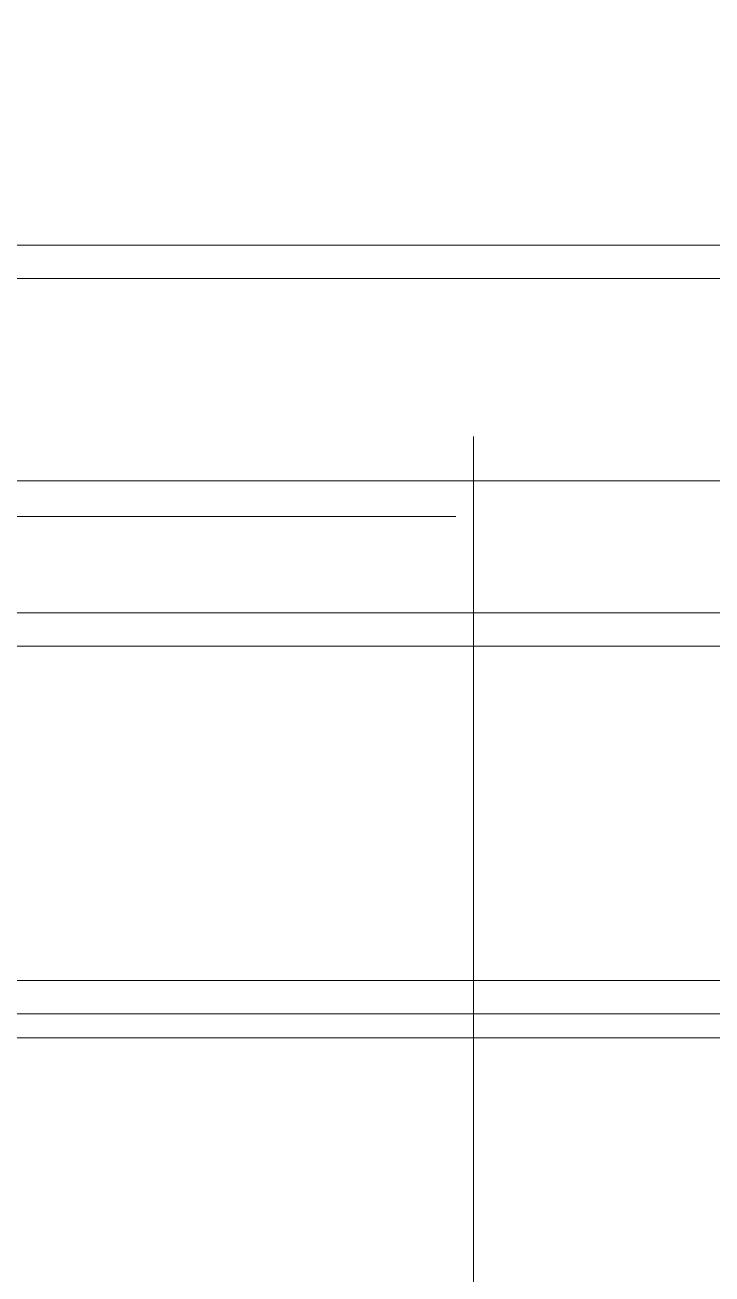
# Model space of a CAD drawing. Header units: metres. Extents: x 118 to 451, y -76 to 55.
# Drawn here: x 316.1973 to 316.259, y -16.4351 to -16.323 of the extents above; entities that cross this region are included whole.
import ezdxf

# ---------------------------------------------------------------- set-up
doc = ezdxf.new("R2010")
doc.units = ezdxf.units.M
doc.linetypes.add('Grid Line', pattern=[0.022225, 0.0127, -0.003175, 0.003175, -0.003175])
doc.linetypes.add('Hidden', pattern=[0.007144, 0.004763, -0.002381])
for name, color, linetype, lineweight in [('A-FLOR-HRAL', 7, 'Continuous', 9), ('A-GENM', 7, 'Continuous', 9), ('S-BEAM', 7, 'Continuous', 9), ('S-GRID', 7, 'Continuous', 9)]:
    doc.layers.add(name, color=color, linetype=linetype, lineweight=lineweight)

# ---------------------------------------------------------------- blocks, each defined once
blk = doc.blocks.new('RHS-Rectangular Hollow Section - 100 x 100-V25-Nivel Top-EC')
at = {"layer": 'S-BEAM', "linetype": 'Hidden'}
blk.add_line((1.43155, -0.0468), (-1.36885, -0.0468), dxfattribs=at)
at = {"layer": 'S-BEAM'}
blk.add_line((-1.36885, -0.05), (1.43155, -0.05), dxfattribs=at)
blk = doc.blocks.new('Railing - Railing-1755093-Nivel Top-EC')
at = {"layer": 'A-FLOR-HRAL'}
blk.add_line((37.20869, -1.99284), (35.41132, -2.75837), dxfattribs=at)
blk = doc.blocks.new('Grating Peldaño - 980 x 1000-V26-Nivel Top-EC')
at = {"layer": 'A-GENM'}
for p, q in [((-0.44, 0.5), (-0.44, -0.5)), ((-0.44, -0.5), (-0.44, 0.5)), ((-0.437, -0.5), (-0.437, 0.5)), ((-0.407, 0.5), (-0.407, -0.5)), ((-0.404, -0.5), (-0.404, 0.5)), ((-0.374, 0.5), (-0.374, -0.5)), ((-0.371, -0.5), (-0.371, 0.5))]:
    blk.add_line(p, q, dxfattribs=at)

msp = doc.modelspace()

# ---------------------------------------------------------------- linework, layer by layer
at = {"layer": 'S-GRID', "color": 253, "linetype": 'Grid Line', "true_color": 0xaaaaaa}
msp.add_line((316.23758, -35.65991), (316.23758, -10.05038), dxfattribs=at)

# ---------------------------------------------------------------- block references
at = {"layer": 'A-FLOR-HRAL', "rotation": 336.93}
msp.add_blockref('Railing - Railing-1755093-Nivel Top-EC', (284.63751, 0), dxfattribs=at)
at = {"layer": 'A-GENM', "rotation": 89.9999999999999}
msp.add_blockref('Grating Peldaño - 980 x 1000-V26-Nivel Top-EC', (316.64109, -15.97173), dxfattribs=at)
at = {"layer": 'S-BEAM', "linetype": 'Hidden', "rotation": 180}
msp.add_blockref('RHS-Rectangular Hollow Section - 100 x 100-V25-Nivel Top-EC', (317.56754, -16.41389), dxfattribs=at)

doc.saveas('drawing.dxf')
